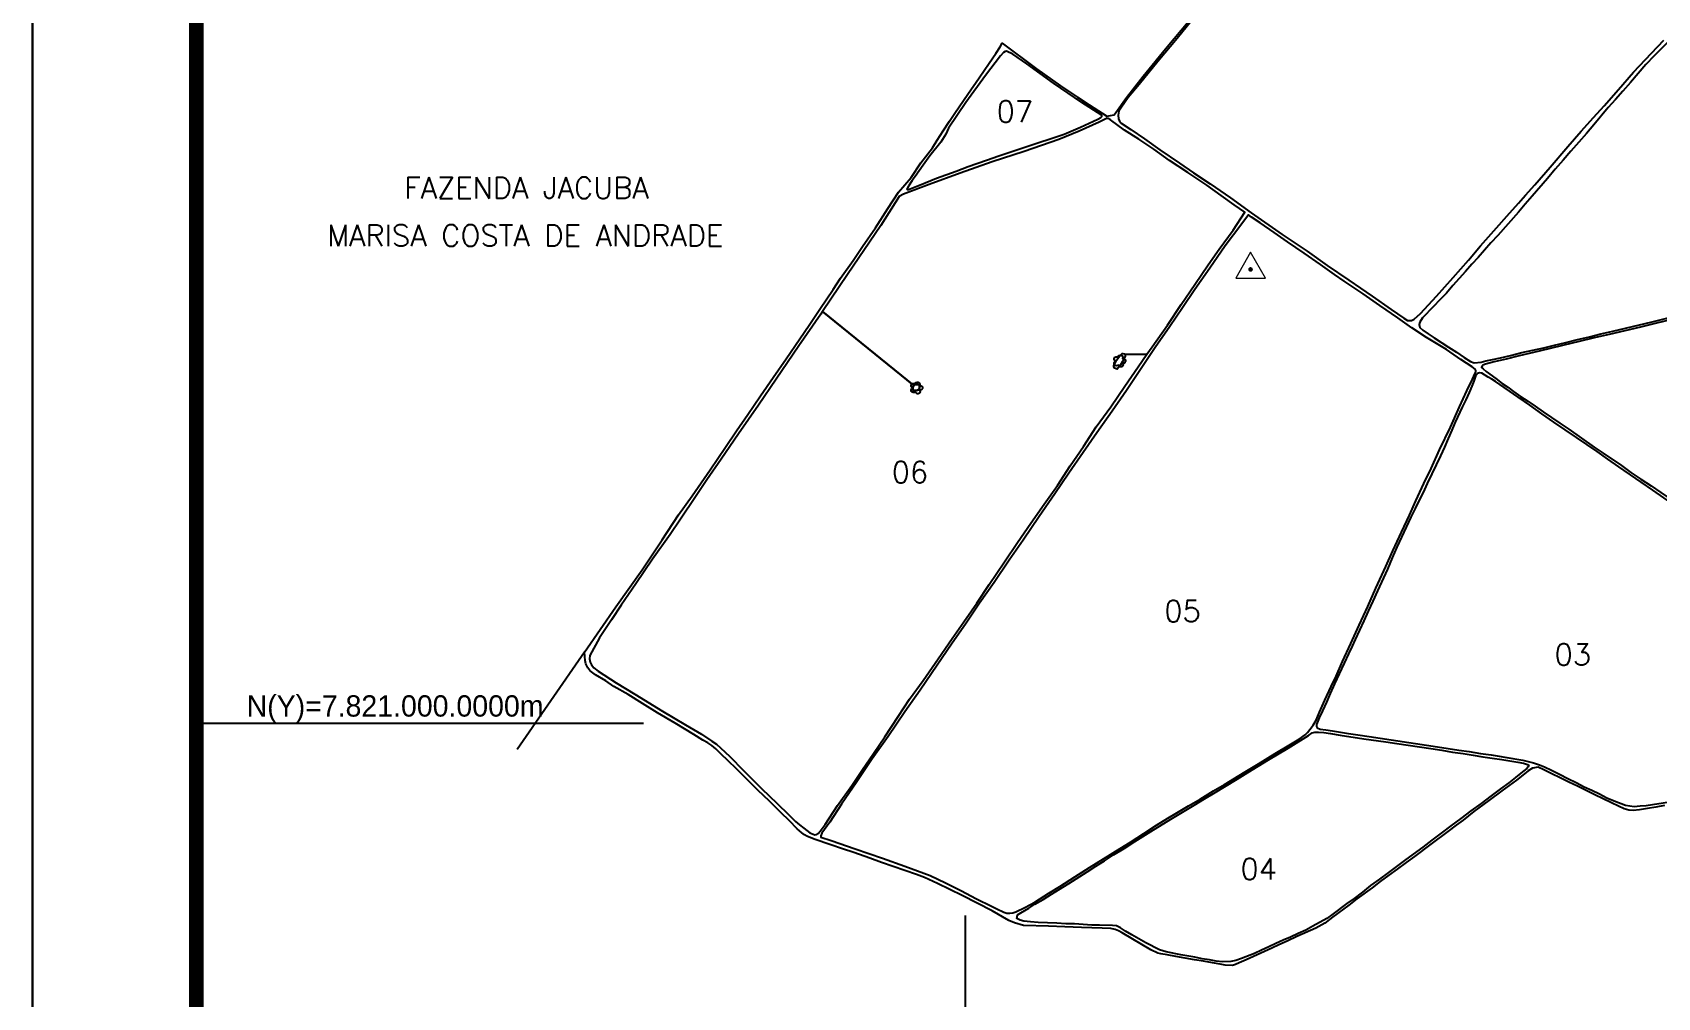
# Model space of a CAD drawing. Extents: x 745861 to 750061, y 7819050 to 7824990.
# Drawn here: x 745861 to 747845, y 7820665 to 7821843 of the extents above; entities that cross this region are included whole.
import ezdxf
from ezdxf.enums import TextEntityAlignment as Align

# ---------------------------------------------------------------- set-up
doc = ezdxf.new("R2010")
doc.units = 0
doc.header["$MEASUREMENT"] = 0
doc.linetypes.add('CONTINUO', pattern=[0])
doc.linetypes.add('LIN0', pattern=[0])
doc.layers.add('0114000966', color=1, linetype='Continuous', lineweight=25)
for name, color, linetype in [('0114000966001', 5, 'Continuous'), ('0114000966002', 5, 'Continuous'), ('0114000966003', 5, 'Continuous'), ('0114000966004', 5, 'Continuous'), ('0114000966005', 5, 'Continuous'), ('0114000966006', 5, 'Continuous'), ('0114000966007', 5, 'Continuous'), ('0114000966009', 5, 'Continuous'), ('_SIMBOLO ARVORE', 118, 'Continuous'), ('ARVORES', 3, 'Continuous'), ('MALHA', 8, 'Continuous'), ('MARGEM', 5, 'Continuous'), ('TEXTO CONFORNTANTES', 7, 'Continuous'), ('TEXTO_NUN_TAL', 7, 'Continuous')]:
    doc.layers.add(name, color=color, linetype=linetype)
doc.styles.add('Simplex', font='simplex.shx')

msp = doc.modelspace()

# ---------------------------------------------------------------- linework, layer by layer
at = {"color": 8}
for p, q in [((746061.2, 7821000), (746606.9, 7821000)), ((747000, 7819718.8), (747000, 7820765.3))]:
    msp.add_line(p, q, dxfattribs=at)
at = {"color": 7, "lineweight": 9, "flags": 128}
msp.add_lwpolyline([(747329.9, 7821543.4), (747366.1, 7821543.4), (747348, 7821574.8)], close=True, dxfattribs=at)
at = {"color": 7, "lineweight": 9, "const_width": 2.83, "flags": 128}
msp.add_lwpolyline([(747346.6, 7821553.9, -1), (747349.4, 7821553.9, -1)], format="xyb", close=True, dxfattribs=at)
at = {"linetype": 'ByBlock'}
msp.add_lwpolyline([(746535, 7821086.9), (746453, 7820968.1)], dxfattribs=at)
at = {"layer": '0114000966'}
msp.add_lwpolyline([(747853.1, 7820899.5), (747842.6, 7820897.5), (747832.4, 7820896.2), (747822.8, 7820894.6), (747815.1, 7820893.7), (747809.8, 7820893.8), (747804.1, 7820895.5), (747797.2, 7820898.7), (747788.4, 7820902.9), (747768.3, 7820912.7), (747747.1, 7820923.2), (747736.4, 7820928), (747726, 7820933.6), (747715.6, 7820938.4), (747706.1, 7820943.2), (747699.2, 7820946.3), (747692, 7820945.3), (747686.8, 7820942), (747680.4, 7820936.7), (747672.6, 7820930.6), (747654.9, 7820917.6), (747638.8, 7820905.7), (747620.7, 7820892.4), (747607.5, 7820881.9), (747598.9, 7820875.6), (747588.7, 7820868), (747568.2, 7820852.7), (747548.2, 7820837.6), (747537.9, 7820830), (747527, 7820822), (747516.9, 7820814.5), (747506.4, 7820806.8), (747496.4, 7820799.3), (747477.7, 7820785.6), (747468.1, 7820778.1), (747448.2, 7820763.3), (747438.5, 7820755.9), (747427.8, 7820750.2), (747404.4, 7820739.7), (747392.8, 7820734.3), (747382.5, 7820729.5), (747373.8, 7820725.7), (747364.9, 7820721.4), (747342.8, 7820711.3), (747334.2, 7820707.6), (747329.5, 7820705.6), (747325.8, 7820704.3), (747316.9, 7820704.8), (747310.9, 7820706), (747301.6, 7820707.6), (747290.5, 7820709.7), (747279.5, 7820711.5), (747268.3, 7820713.5), (747256.9, 7820715.6), (747246.2, 7820717.5), (747238.6, 7820718.8), (747234.7, 7820719.6), (747226.3, 7820723.7), (747204.4, 7820736.7), (747191.2, 7820744.4), (747186.7, 7820746.9), (747182.9, 7820748.4), (747177.4, 7820749.6), (747166.8, 7820750.2), (747141.7, 7820750.9), (747121.3, 7820751.6), (747101.2, 7820752.3), (747070.7, 7820753.2), (747059.9, 7820756.7), (747052.9, 7820759.5), (747032.8, 7820771.1), (746995.9, 7820789.8), (746965.8, 7820804.5), (746950, 7820811.8), (746940.3, 7820815.4), (746925.9, 7820820.3), (746911.7, 7820825.3), (746897.5, 7820830.2), (746883.2, 7820835.6), (746863.8, 7820842.2), (746849.9, 7820846.9), (746835.7, 7820851.8), (746815.3, 7820858.8), (746806.5, 7820862.3), (746803.6, 7820863.8), (746800.3, 7820866.2), (746794.7, 7820871.2), (746785.4, 7820880.9), (746774.8, 7820891.1), (746760.5, 7820905.2), (746747.1, 7820917.9), (746730.6, 7820934.3), (746720.4, 7820944.3), (746710.5, 7820954.1), (746701.6, 7820962.8), (746695.4, 7820968.8), (746690.5, 7820972.8), (746685.4, 7820976.1), (746679.4, 7820979.6), (746668.6, 7820986.2), (746645.7, 7821000.1), (746624.3, 7821012.7), (746605.9, 7821024.1), (746588.2, 7821035), (746570.9, 7821045.1), (746561, 7821051.7), (746548.6, 7821059.2), (746543.4, 7821062.9), (746541.4, 7821064.6), (746539.2, 7821067.9), (746536.8, 7821072.6), (746535.9, 7821076.7), (746535.4, 7821081.5), (746535, 7821086.9), (746573.2, 7821142), (746605.5, 7821187.4), (746629.7, 7821224.1), (746649.7, 7821254.5), (746666.5, 7821277.6), (746688.4, 7821309.4), (746707, 7821337.1), (746720.6, 7821357), (746734.3, 7821376.7), (746750, 7821399.8), (746765.1, 7821421.9), (746781, 7821444.9), (746797.9, 7821469), (746809.1, 7821485.9), (746822.1, 7821505.2), (746838.7, 7821529.6), (746847.4, 7821543.2), (746863, 7821564.9), (746874.3, 7821581.9), (746890.1, 7821604.8), (746905.3, 7821628.4), (746918.4, 7821648), (746933.7, 7821666.1), (746945.6, 7821683.9), (746959.6, 7821702.2), (746965.6, 7821711.5), (746972.9, 7821722.9), (746980.6, 7821735), (746987, 7821744.7), (747002.9, 7821767.8), (747016.6, 7821787.8), (747028.8, 7821805.7), (747036.9, 7821817.4), (747042.5, 7821825.7), (747044.8, 7821829.9), (747086.9, 7821798.7), (747116.2, 7821777.9), (747136.7, 7821764), (747150.9, 7821754.9), (747172.7, 7821740.9), (747181.5, 7821742.4), (747196.5, 7821763.8), (747217, 7821789.6), (747244.2, 7821823.2), (747273.7, 7821858.5)], dxfattribs=at)
at = {"layer": '0114000966001', "linetype": 'CONTINUO', "flags": 128}
msp.add_lwpolyline([(747564.8, 7821475.3), (747572.1, 7821470.5), (747589.5, 7821459), (747599.4, 7821452.8), (747608.9, 7821446.3), (747616.5, 7821441.7), (747621, 7821439.8), (747629.3, 7821440.9), (747635.2, 7821442.2), (747643.5, 7821443.8), (747653.1, 7821445.9), (747665.2, 7821448.9), (747679, 7821452.6), (747692.7, 7821455.3), (747705.9, 7821458.3), (747718.9, 7821461.5), (747732.7, 7821464.9), (747746.9, 7821468.2), (747761.6, 7821471.7), (747775.5, 7821475.3), (747790.1, 7821478.7), (747805.6, 7821482.4), (747838.3, 7821489.9), (747870.9, 7821498.1), (747886.1, 7821501.4), (747901.8, 7821505.1), (747917.7, 7821509.3), (747934.9, 7821513.1), (747952.7, 7821517.2), (747970, 7821521.5), (747988.8, 7821526), (748007.3, 7821530.4), (748043, 7821538.8), (748060.3, 7821542.9), (748077.4, 7821546.9), (748094.5, 7821551.1), (748111.3, 7821554.9), (748128.4, 7821559.4), (748145.8, 7821563.2), (748163.4, 7821567.8), (748181.8, 7821572), (748218.7, 7821580.7), (748256.1, 7821589.4), (748314.3, 7821603.1), (748370.1, 7821616.1), (748405, 7821624.7), (748422.8, 7821628.9), (748441.2, 7821633.3), (748459.9, 7821637.8), (748478.4, 7821642.2), (748496.4, 7821646.8), (748513.3, 7821650.8), (748529.9, 7821654.5), (748556.1, 7821660.9), (748565.7, 7821663.2), (748577.2, 7821665.7), (748584, 7821669.2), (748585.7, 7821672.8), (748585.8, 7821677.8), (748583.7, 7821684.9), (748578.7, 7821691.6), (748571.1, 7821699.3), (748561.7, 7821707.7), (748551.4, 7821716), (748529.6, 7821732.9), (748519.4, 7821740.7), (748509.5, 7821749.3), (748500.1, 7821757.9), (748490.8, 7821766.7), (748481.1, 7821774.7), (748470.7, 7821783.1), (748461.1, 7821791.7), (748451.4, 7821800.2), (748441.5, 7821808.6), (748432.7, 7821816.3), (748424.3, 7821823.8), (748414.5, 7821830.3), (748403.9, 7821836.3), (748391.6, 7821841.4), (748377.9, 7821847.3), (748364.3, 7821853.7), (748350.7, 7821860), (748338, 7821866.2), (748327.9, 7821872.1), (748318.9, 7821877.1), (748310.3, 7821882.4), (748292, 7821896.3), (748282.9, 7821904.5), (748274, 7821912.9), (748265.5, 7821921.6), (748256.6, 7821930), (748247.7, 7821938.2), (748238.3, 7821946.1), (748229.2, 7821953.6), (748219.8, 7821960.3), (748213.3, 7821964.6), (748207.8, 7821966.1), (748198.3, 7821966.7), (748182.5, 7821964.5), (748161.8, 7821963), (748151.3, 7821962.5), (748129.3, 7821961), (748117.4, 7821960.4), (748106.3, 7821959.4), (748095.8, 7821958.2), (748073.6, 7821955.2), (748049.6, 7821950.9), (748037.8, 7821948.1), (748025.9, 7821944.8), (748014.8, 7821941.2), (748003.4, 7821936.9), (747991.9, 7821931.9), (747969, 7821919.8), (747948, 7821906.7), (747938.2, 7821900.1), (747928.1, 7821892.8), (747919, 7821885.6), (747910.5, 7821878.5), (747901.1, 7821870.5), (747890.9, 7821861.9), (747861.2, 7821835), (747851.1, 7821825.1), (747840.7, 7821814.7), (747830.6, 7821804), (747811.8, 7821782.2), (747802.6, 7821771.5), (747793.5, 7821761.3), (747784.5, 7821751.3), (747767.2, 7821730.5), (747758.1, 7821719.8), (747748.8, 7821709.1), (747739.1, 7821698.2), (747729.6, 7821687.3), (747719.8, 7821676.3), (747710.5, 7821664.7), (747691.7, 7821643.4), (747683.3, 7821633.5), (747675, 7821623.6), (747649.7, 7821595.1), (747641.4, 7821586.3), (747633.5, 7821577.5), (747625.7, 7821568.6), (747618.2, 7821560.3), (747610.3, 7821551.2), (747602.7, 7821542.8), (747594.9, 7821534.3), (747587.1, 7821525.1), (747579.2, 7821516.9), (747571.4, 7821508.8), (747558, 7821494.7), (747554.7, 7821489.6), (747553.8, 7821486.5), (747554.7, 7821482.9), (747558.2, 7821479.7)], close=True, dxfattribs=at)
at = {"layer": '0114000966002', "linetype": 'CONTINUO', "flags": 128}
msp.add_lwpolyline([(747647.5, 7821420.6), (747655.2, 7821414.8), (747661.9, 7821410.4), (747668.9, 7821405.1), (747677.5, 7821398.8), (747686.3, 7821393.3), (747695.5, 7821387), (747705.1, 7821380.3), (747715.5, 7821373.2), (747725.6, 7821366.2), (747736.3, 7821358.8), (747767.4, 7821337), (747778.5, 7821329.6), (747800.9, 7821314.6), (747812.2, 7821306.2), (747824.4, 7821297.8), (747837, 7821289.6), (747848.7, 7821281.8), (747860.1, 7821273.8), (747870.9, 7821265.9), (747894.9, 7821249.4), (747917.6, 7821234.1), (747929.9, 7821225.4), (747952.7, 7821209.7), (747963.8, 7821201.9), (747975, 7821194.3), (748017.5, 7821165), (748038.3, 7821150.8), (748048.6, 7821144.1), (748059.2, 7821137.8), (748068.6, 7821132.6), (748076.7, 7821129.4), (748084.4, 7821127.5), (748092.3, 7821126.6), (748099.2, 7821126.6), (748107.9, 7821129.3), (748112.1, 7821131.9), (748118.7, 7821137.4), (748131.4, 7821151.1), (748139, 7821159.5), (748147.5, 7821168.7), (748155.8, 7821178.2), (748171.1, 7821196), (748178.7, 7821205.3), (748195.4, 7821226), (748203.6, 7821235.8), (748210.4, 7821243.9), (748215.9, 7821249.3), (748220.1, 7821253.6), (748223.6, 7821257.4), (748230.4, 7821263.8), (748235.7, 7821269), (748242.1, 7821275.7), (748245.6, 7821279.6), (748249.7, 7821283.9), (748257.4, 7821292.3), (748274.7, 7821311.1), (748283.5, 7821321.1), (748292.5, 7821331.3), (748301.4, 7821341.9), (748310.4, 7821352.2), (748320.1, 7821362.7), (748329.7, 7821374.2), (748348.4, 7821395.4), (748357.7, 7821405.6), (748366.3, 7821416.2), (748382.1, 7821435.1), (748391, 7821444.8), (748399.5, 7821454.6), (748419.4, 7821477.3), (748438.9, 7821500.9), (748448.9, 7821512.2), (748470.7, 7821535.7), (748481.5, 7821547.1), (748492, 7821558.7), (748501.7, 7821569.7), (748511.6, 7821581.7), (748521.8, 7821593.1), (748531.9, 7821604.6), (748541, 7821615), (748550.6, 7821625.6), (748559.9, 7821635.9), (748568, 7821645.1), (748573.5, 7821651.5), (748576.5, 7821655.1), (748577.1, 7821657.4), (748576, 7821659.8), (748572.5, 7821661), (748566.5, 7821660), (748558.3, 7821658.3), (748548.4, 7821656.3), (748536.9, 7821652.7), (748523.5, 7821649.8), (748509.5, 7821646.1), (748495.4, 7821643.3), (748481.4, 7821639.8), (748466.7, 7821636.3), (748451.4, 7821632.5), (748435.6, 7821628.8), (748419.9, 7821625.1), (748404.2, 7821621.4), (748388.7, 7821618.2), (748373.7, 7821614.3), (748357.4, 7821610.5), (748341.2, 7821606.3), (748324.5, 7821602.3), (748291.7, 7821594.6), (748274.8, 7821590.7), (748238.2, 7821582), (748218.5, 7821577.4), (748198.2, 7821572.5), (748177.5, 7821567.1), (748156.8, 7821562.5), (748136.4, 7821557.6), (748096.6, 7821548.4), (748077.7, 7821543.8), (748040.2, 7821534.9), (748002.8, 7821526), (747964, 7821516.9), (747946.2, 7821512.5), (747933.1, 7821509.4), (747911.2, 7821504.7), (747896.2, 7821501), (747879.9, 7821497), (747862.1, 7821492.6), (747843.4, 7821488.3), (747823.9, 7821483.5), (747804.8, 7821479), (747785.8, 7821474.6), (747767.4, 7821470.3), (747749.2, 7821465.8), (747730.5, 7821461.4), (747711.9, 7821456.8), (747693.4, 7821452.6), (747676, 7821448.4), (747660.1, 7821444.5), (747645.4, 7821441.1), (747634.6, 7821438.4), (747631.5, 7821436.9), (747630.7, 7821436.2), (747629.8, 7821434.4), (747632, 7821432.5), (747635.4, 7821429.4)], close=True, dxfattribs=at)
at = {"layer": '0114000966003', "linetype": 'CONTINUO', "flags": 128}
msp.add_lwpolyline([(747893.4, 7820909.6), (747905.7, 7820911.8), (747915.5, 7820914.5), (747921.6, 7820916.8), (747927.5, 7820920), (747933, 7820924.6), (747937.8, 7820930.1), (747949.2, 7820942.2), (747955.8, 7820949.6), (747962.4, 7820957.5), (747970, 7820965.9), (747977.7, 7820974.5), (747985.2, 7820983.1), (747992.7, 7820991.9), (748000.3, 7821000.5), (748007.5, 7821008.8), (748014.3, 7821016.6), (748022, 7821025.4), (748029.3, 7821033.9), (748037.2, 7821042.8), (748045.7, 7821052.3), (748053.5, 7821061.4), (748062.1, 7821070.7), (748070.8, 7821081), (748078.8, 7821090.6), (748085.8, 7821099.4), (748091.2, 7821106.1), (748095.4, 7821110.9), (748097.9, 7821113.9), (748097.9, 7821118), (748096, 7821118.8), (748091.7, 7821120.5), (748084.8, 7821122.7), (748078.1, 7821124.8), (748071.5, 7821127.6), (748064.3, 7821131.3), (748056.6, 7821135.6), (748046.4, 7821141.8), (748035.8, 7821148.8), (748014, 7821163.7), (748002, 7821171.9), (747977.4, 7821188.5), (747965.7, 7821196.4), (747943.5, 7821212), (747932, 7821220.3), (747921.1, 7821227.8), (747910.3, 7821235.6), (747888.4, 7821250.3), (747876.9, 7821258.4), (747865, 7821266.7), (747852.6, 7821275.2), (747839.2, 7821284.4), (747824.8, 7821294.2), (747797.6, 7821313.1), (747784.3, 7821322.4), (747771.2, 7821331.5), (747745.9, 7821348.9), (747718.1, 7821367.6), (747703.6, 7821377.8), (747688.8, 7821388.1), (747674.8, 7821398.1), (747647.1, 7821417.1), (747642.6, 7821419.9), (747638, 7821422.6), (747630.2, 7821427.3), (747627.6, 7821427.8), (747625.1, 7821426.8), (747622.7, 7821423.5), (747620.4, 7821417.5), (747617.9, 7821411.6), (747614.9, 7821403.7), (747610.7, 7821394.8), (747606.4, 7821385.7), (747597.9, 7821367.5), (747593.6, 7821357.6), (747589.4, 7821347.6), (747584.7, 7821337), (747579.9, 7821326.5), (747574.6, 7821315.6), (747569.2, 7821304.4), (747563.6, 7821292.7), (747558.8, 7821281.7), (747553.8, 7821272.3), (747549.1, 7821262.3), (747543.8, 7821251.4), (747537.8, 7821239.2), (747532.3, 7821227), (747526.7, 7821214.8), (747520.9, 7821202), (747515, 7821188.3), (747502.8, 7821161.7), (747497.3, 7821149), (747491.7, 7821136.8), (747486.1, 7821125), (747475.8, 7821102.3), (747471.9, 7821094.1), (747467.6, 7821084.8), (747462.3, 7821073.2), (747456.3, 7821060.4), (747450.5, 7821048.1), (747445.2, 7821036.4), (747440.6, 7821025.6), (747435.9, 7821015.3), (747431.8, 7821006.7), (747428.3, 7820998.5), (747428.3, 7820996.2), (747429.4, 7820994.3), (747433.1, 7820993), (747440, 7820991.9), (747448.1, 7820990.9), (747457.6, 7820989.1), (747467.5, 7820987.7), (747478.8, 7820986.1), (747492.6, 7820983.9), (747506.4, 7820981.7), (747562.6, 7820973.5), (747576.3, 7820971.2), (747602.4, 7820967.1), (747614.9, 7820965.4), (747628.5, 7820963.2), (747641.8, 7820961.5), (747668.2, 7820957.1), (747680.3, 7820955.1), (747693.5, 7820951.7), (747700.8, 7820949.4), (747706.9, 7820947), (747715.2, 7820942.7), (747725.1, 7820937.8), (747735.2, 7820932.6), (747745.3, 7820927.7), (747755.1, 7820922.6), (747764.6, 7820918.3), (747773.8, 7820914), (747782.7, 7820909.1), (747791.9, 7820905.4), (747805.6, 7820900.3), (747816.4, 7820898.3), (747823.5, 7820899.1), (747830.7, 7820899.8), (747859.3, 7820904.1), (747870.3, 7820906), (747880.9, 7820907.5)], close=True, dxfattribs=at)
at = {"layer": '0114000966004', "linetype": 'CONTINUO', "flags": 128}
msp.add_lwpolyline([(747159.1, 7820825.6), (747169.6, 7820832), (747180.9, 7820839.3), (747193.6, 7820847.3), (747206.6, 7820855.6), (747229.6, 7820869.8), (747252.6, 7820884.2), (747279.1, 7820899.9), (747291.8, 7820907.7), (747304.8, 7820915.6), (747318.2, 7820923.9), (747331.7, 7820932), (747344.7, 7820939.8), (747370.1, 7820955.3), (747393.8, 7820969.5), (747403.8, 7820975.9), (747412.3, 7820981), (747418.8, 7820985.1), (747423.4, 7820988.2), (747426.6, 7820989.2), (747430.8, 7820989.2), (747437.3, 7820988.6), (747445.6, 7820987.4), (747457.5, 7820985.5), (747486.4, 7820981), (747513.2, 7820977.3), (747526.7, 7820975.4), (747554.1, 7820971.3), (747567.9, 7820969.4), (747581.6, 7820967.3), (747594.6, 7820964.9), (747607.7, 7820963.1), (747619.8, 7820961.2), (747631.5, 7820959.2), (747643.1, 7820957.5), (747654.7, 7820955.9), (747674.3, 7820952.5), (747681.2, 7820951.2), (747685.9, 7820949.8), (747687.8, 7820948.5), (747686.8, 7820946.9), (747685.1, 7820944.9), (747681.7, 7820942.2), (747678, 7820939), (747671.4, 7820933.9), (747663.1, 7820927.5), (747653.2, 7820919.9), (747641.8, 7820911.4), (747629.5, 7820902.3), (747616.8, 7820893), (747604.8, 7820884), (747592.4, 7820874.7), (747580.7, 7820865.9), (747569.4, 7820857.5), (747558.3, 7820848.9), (747537.5, 7820833.7), (747516.3, 7820818), (747505.4, 7820810), (747494.6, 7820802), (747484.5, 7820794.1), (747474.5, 7820786.4), (747465.6, 7820780.1), (747448.7, 7820767.6), (747441.2, 7820761.9), (747424.1, 7820752.3), (747415.5, 7820747.6), (747406.3, 7820743.4), (747396.9, 7820739.2), (747387.8, 7820735.4), (747378.9, 7820731.2), (747370.3, 7820727.2), (747361.4, 7820723.2), (747353, 7820719.2), (747337.1, 7820712.8), (747330.1, 7820710.7), (747323.9, 7820709.3), (747313.8, 7820708.9), (747306.2, 7820709.6), (747297.7, 7820711.2), (747288.8, 7820712.7), (747280.1, 7820714.5), (747262.8, 7820717.6), (747245.2, 7820721.3), (747236.9, 7820723.7), (747220.3, 7820732.3), (747211.5, 7820736.9), (747202.9, 7820742), (747195.2, 7820746.5), (747189.1, 7820750.3), (747184.4, 7820752.7), (747179.6, 7820753.1), (747163.8, 7820753.5), (747154.1, 7820753.7), (747133.3, 7820755.1), (747122.4, 7820755.2), (747111.6, 7820756), (747100.3, 7820756.6), (747088.9, 7820756.9), (747079.4, 7820757.8), (747071.4, 7820758.6), (747066.7, 7820759.8), (747062.6, 7820761.9), (747063.5, 7820766.2), (747067.5, 7820768.8), (747077.4, 7820774.6), (747084.7, 7820779.1), (747094.7, 7820785), (747105.2, 7820791.6), (747115.5, 7820797.9), (747126, 7820804.4), (747148.5, 7820818.8)], close=True, dxfattribs=at)
at = {"layer": '0114000966005', "linetype": 'ByBlock'}
msp.add_lwpolyline([(747559.6, 7821292.7), (747568.3, 7821310.9), (747578.8, 7821333.7), (747592.2, 7821361.3), (747603.1, 7821386.1), (747611.8, 7821405.8), (747618.8, 7821420), (747622.1, 7821427.2), (747622.9, 7821429.1), (747622.9, 7821430.4), (747622, 7821432.1), (747618.4, 7821435.1), (747604.8, 7821444), (747587.2, 7821456.2), (747562.8, 7821470.8), (747545, 7821482.7), (747527.8, 7821494.9), (747505.8, 7821509.7), (747485.4, 7821524.2), (747462.4, 7821539.7), (747450.4, 7821547.6), (747433.4, 7821559.9), (747413.4, 7821573.7), (747393.3, 7821587.4), (747376.9, 7821598.9), (747359.6, 7821610.6), (747349.3, 7821617.7), (747345.3, 7821620.5), (747336, 7821608.1), (747317.2, 7821582.5), (747298.4, 7821555.4), (747280.1, 7821529.2), (747264.9, 7821507), (747249.5, 7821484.4), (747231.6, 7821458.6), (747214.6, 7821433), (747196.7, 7821406.3), (747178.9, 7821380.8), (747160.4, 7821354.4), (747143.7, 7821330.4), (747126.2, 7821305.4), (747109.3, 7821280.2), (747089.9, 7821252.2), (747070.5, 7821223.7), (747053.2, 7821198.9), (747035.1, 7821172), (747017, 7821146.5), (747000.8, 7821122.4), (746983, 7821096.5), (746965.5, 7821071.1), (746944.6, 7821040.6), (746926.1, 7821014), (746905.5, 7820984), (746886.2, 7820956.6), (746867.6, 7820928.6), (746848.9, 7820901.4), (746834.5, 7820879.4), (746824.9, 7820865.9), (746823.3, 7820862.6), (746823.5, 7820861.1), (746836, 7820856.8), (746865.5, 7820846.9), (746898.7, 7820835.5), (746926.2, 7820825.5), (746957, 7820814.1), (746975.7, 7820805.4), (746995, 7820795.6), (747012.8, 7820786.4), (747032.5, 7820776.3), (747038.5, 7820773.4), (747046.9, 7820769.5), (747050.7, 7820768.5), (747054.1, 7820768.4), (747057.7, 7820768.7), (747061.6, 7820770), (747072.3, 7820775.1), (747084.8, 7820781.9), (747101.7, 7820792.8), (747115.4, 7820801), (747133.6, 7820812.5), (747151.6, 7820824.1), (747168.5, 7820834.8), (747188.7, 7820847.3), (747201.3, 7820855.1), (747217.7, 7820865.6), (747233.3, 7820875.5), (747246.9, 7820884.1), (747258.1, 7820890.9), (747272.4, 7820899.2), (747286.3, 7820907.6), (747302.9, 7820917.7), (747316.2, 7820925.4), (747326.9, 7820932), (747341.4, 7820940.9), (747357.8, 7820950.7), (747378.2, 7820963.1), (747395.3, 7820973.2), (747407.5, 7820980.8), (747414.5, 7820986.1), (747417.4, 7820988.8), (747420.4, 7820992.6), (747424.3, 7820997.7), (747428.2, 7821003.7), (747432.1, 7821013.4), (747438.6, 7821028.1), (747446.3, 7821045), (747452.3, 7821057.6), (747460.4, 7821075.3), (747470.4, 7821097.3), (747480.4, 7821119.9), (747491, 7821142.5), (747500.9, 7821164.8), (747513, 7821191.3), (747521.8, 7821210.3), (747532.3, 7821233.2), (747542.1, 7821254), (747549.9, 7821271.3)], close=True, dxfattribs=at)
at = {"layer": '0114000966006', "linetype": 'ByBlock'}
msp.add_lwpolyline([(747112.3, 7821290.4), (747127.8, 7821314.1), (747144, 7821337.6), (747159.5, 7821361.7), (747177.4, 7821386.4), (747194.5, 7821411.3), (747210.7, 7821435.1), (747221.5, 7821450.5), (747194.9, 7821449.9), (747194.9, 7821448.2), (747193.9, 7821445.1), (747191.7, 7821441.5), (747189, 7821436.6), (747185.3, 7821432.3), (747182, 7821433.2), (747181, 7821435.4), (747181.4, 7821437.6), (747184.8, 7821443.5), (747188.4, 7821448.6), (747191.2, 7821451.3), (747193.9, 7821451), (747194.9, 7821449.9), (747221.5, 7821450.5), (747227.9, 7821459.6), (747246.7, 7821486), (747263.5, 7821511.1), (747279.8, 7821535.3), (747296.2, 7821559.6), (747309.8, 7821578.6), (747326.9, 7821601.7), (747341, 7821623.6), (747328.2, 7821632.7), (747312.2, 7821644.1), (747294.6, 7821656.8), (747271.4, 7821672.1), (747249.2, 7821687), (747229.9, 7821700.6), (747211.7, 7821712.7), (747194.3, 7821724), (747177, 7821736.4), (747174.2, 7821737.9), (747172.1, 7821737.9), (747163.3, 7821733.5), (747139, 7821722.6), (747114, 7821712.3), (747071.5, 7821698), (747032.8, 7821685.3), (746993.5, 7821671.4), (746955.6, 7821657.4), (746924.5, 7821645.6), (746919.2, 7821642.9), (746896.9, 7821607.6), (746856, 7821547.8), (746825.5, 7821502.5), (746937, 7821412.1), (746938.8, 7821413.3), (746942.4, 7821413.6), (746943.8, 7821412.2), (746944.1, 7821408.9), (746942.6, 7821406.9), (746939.1, 7821406), (746935.8, 7821406.6), (746935.5, 7821409.7), (746937, 7821412.1), (746825.5, 7821502.4), (746823.3, 7821499.2), (746796.7, 7821460.8), (746769, 7821420), (746747.2, 7821388.2), (746723.1, 7821353.1), (746702, 7821322.4), (746684.4, 7821297.1), (746670.5, 7821276.5), (746652.2, 7821249.1), (746639.5, 7821230.6), (746618, 7821200.2), (746597.5, 7821170.3), (746579.6, 7821144.1), (746568.1, 7821126.4), (746553.3, 7821104.4), (746541.6, 7821082.9), (746541.1, 7821078.6), (746542.1, 7821074.5), (746543.6, 7821071.2), (746546.3, 7821067.7), (746551.5, 7821063.5), (746573.8, 7821049.2), (746596.6, 7821035.6), (746630.4, 7821014.7), (746658.4, 7820998.2), (746677.9, 7820986.7), (746690.5, 7820978.1), (746696.2, 7820974.5), (746701.2, 7820970.1), (746712.4, 7820959.4), (746729, 7820942.3), (746751.5, 7820920.2), (746769.9, 7820902.4), (746784.3, 7820888.2), (746792.7, 7820880.2), (746797.4, 7820876.2), (746802.6, 7820872), (746810.2, 7820866.5), (746816, 7820863.9), (746817.9, 7820864.3), (746820.7, 7820865.9), (746822.6, 7820868.5), (746828.6, 7820876.6), (746844, 7820899.5), (746861.2, 7820924), (746873.4, 7820942.4), (746887.6, 7820963.3), (746901.5, 7820983.6), (746917.9, 7821008.3), (746931.9, 7821029.4), (746948.4, 7821052.3), (746966.6, 7821078.7), (746983.8, 7821103.5), (746998, 7821123.7), (747013.7, 7821146.6), (747028.9, 7821169.2), (747047.8, 7821196.9), (747063.5, 7821220.6), (747079.7, 7821244.1), (747096, 7821267.5)], close=True, dxfattribs=at)
at = {"layer": '0114000966007', "linetype": 'ByBlock'}
msp.add_lwpolyline([(747141.9, 7821757.7), (747107.3, 7821781.4), (747074.8, 7821804.6), (747057.8, 7821816.7), (747050.1, 7821820.3), (747048.4, 7821819.9), (747046.5, 7821818.7), (747042.8, 7821814.4), (747024.3, 7821790.5), (747000.6, 7821757.5), (746979.2, 7821726.1), (746976.2, 7821718.8), (746970.1, 7821709), (746956.7, 7821692.4), (746948.3, 7821681.2), (746938.5, 7821667.5), (746935, 7821662.5), (746930.4, 7821655.3), (746928.5, 7821651.7), (746928.8, 7821651.3), (746929.1, 7821651.3), (746930.4, 7821651.6), (746943.9, 7821656.9), (746964.7, 7821665.1), (746988.5, 7821673.9), (747003.3, 7821679.4), (747025.5, 7821687.3), (747040.6, 7821692.4), (747065.2, 7821700.8), (747089.6, 7821708.6), (747103.6, 7821713.2), (747120.7, 7821719.1), (747140.4, 7821727.5), (747161.4, 7821737.4), (747165.3, 7821739.4), (747166.3, 7821740.5), (747166.4, 7821741.6), (747165.6, 7821742.5)], close=True, dxfattribs=at)
at = {"layer": '0114000966009', "linetype": 'ByBlock'}
msp.add_lwpolyline([(747275.9, 7821857.3), (747258.3, 7821835.8), (747234.8, 7821807.6), (747212.2, 7821779.6), (747198.8, 7821763.6), (747189.5, 7821750.8), (747187.3, 7821746.9), (747186.5, 7821742.2), (747187, 7821737.6), (747188, 7821734.9), (747190.1, 7821732.5), (747201.7, 7821724.5), (747218.6, 7821713.2), (747237.4, 7821700), (747261.4, 7821683.5), (747278.3, 7821671.7), (747298.7, 7821658.2), (747323.4, 7821641.1), (747348.9, 7821622.9), (747386.5, 7821596.4), (747417.2, 7821576), (747441.5, 7821558.8), (747468, 7821540.9), (747496.4, 7821521.2), (747519.7, 7821505), (747535.1, 7821494.6), (747539.6, 7821491.6), (747542.1, 7821491.4), (747544.6, 7821491.7), (747547.8, 7821493.3), (747555.3, 7821500), (747574.9, 7821521.4), (747595.3, 7821544), (747613.9, 7821565), (747628.6, 7821582.8), (747648.2, 7821604.6), (747661, 7821618.7), (747674.9, 7821634.6), (747683.6, 7821644.4), (747695, 7821657.2), (747713.6, 7821678.6), (747735.3, 7821703.9), (747751.7, 7821722.5), (747766.6, 7821739.3), (747779.7, 7821753.4), (747797.1, 7821773.5), (747815.3, 7821794.8), (747837.3, 7821817.8), (747852.5, 7821833.7)], dxfattribs=at)
at = {"layer": '_SIMBOLO ARVORE', "linetype": 'CONTINUO'}
for points in [[(747186.8, 7821437.6, 0), (747185.5, 7821436.6, 0), (747184, 7821436.4, 0), (747182.8, 7821436.8, 0), (747182, 7821437.6, 0), (747181.7, 7821438.5, 0), (747181.6, 7821439.9, 0), (747182, 7821440.7, 0), (747182.5, 7821441.3, 0), (747183.4, 7821441.9, 0), (747182.8, 7821442.1, 0), (747182.3, 7821442.6, 0), (747181.6, 7821443.7, 0), (747181.5, 7821444.9, 0), (747181.9, 7821446.2, 0), (747182.5, 7821446.7, 0), (747183.4, 7821447.3, 0), (747184.4, 7821447.4, 0), (747185.1, 7821447.3, 0), (747185.8, 7821447, 0), (747186.4, 7821446.4, 0), (747186.6, 7821447.6, 0), (747186.8, 7821448, 0), (747187.3, 7821448.7, 0), (747188.1, 7821448.9, 0), (747188.8, 7821449.3, 0), (747189.6, 7821449.3, 0), (747190.4, 7821449.2, 0), (747191, 7821448.9, 0), (747191.5, 7821448.4, 0), (747191.9, 7821447.6, 0), (747192.1, 7821446.7, 0), (747191.7, 7821445, 0), (747192.8, 7821445.1, 0), (747193.8, 7821444.8, 0), (747194.7, 7821444.1, 0), (747195.2, 7821443.6, 0), (747195.3, 7821441.4, 0), (747194.7, 7821440.4, 0), (747194, 7821439.7, 0), (747192.9, 7821439.4, 0), (747191.9, 7821439.5, 0), (747192.4, 7821437.4, 0), (747192.2, 7821436.5, 0), (747191.6, 7821435.7, 0), (747190.9, 7821435.1, 0), (747190, 7821434.9, 0), (747189, 7821435, 0), (747188.3, 7821435.2, 0), (747187.5, 7821436, 0), (747187, 7821436.7, 0), (747186.8, 7821437.7, 0)], [(746939, 7821404.8, 0), (746937.7, 7821403.8, 0), (746936.2, 7821403.6, 0), (746935, 7821404.1, 0), (746934.2, 7821404.8, 0), (746933.9, 7821405.7, 0), (746933.8, 7821407.1, 0), (746934.2, 7821407.9, 0), (746934.7, 7821408.5, 0), (746935.6, 7821409.2, 0), (746935, 7821409.3, 0), (746934.5, 7821409.8, 0), (746933.8, 7821410.9, 0), (746933.7, 7821412.1, 0), (746934.1, 7821413.4, 0), (746934.7, 7821413.9, 0), (746935.6, 7821414.5, 0), (746936.6, 7821414.6, 0), (746937.3, 7821414.5, 0), (746938, 7821414.2, 0), (746938.6, 7821413.6, 0), (746938.8, 7821414.8, 0), (746939, 7821415.2, 0), (746939.5, 7821415.9, 0), (746940.3, 7821416.1, 0), (746941, 7821416.5, 0), (746941.8, 7821416.5, 0), (746942.6, 7821416.4, 0), (746943.2, 7821416.1, 0), (746943.7, 7821415.6, 0), (746944.1, 7821414.8, 0), (746944.3, 7821413.9, 0), (746943.9, 7821412.3, 0), (746945, 7821412.3, 0), (746946, 7821412, 0), (746946.9, 7821411.3, 0), (746947.4, 7821410.8, 0), (746947.5, 7821408.6, 0), (746946.9, 7821407.6, 0), (746946.2, 7821406.9, 0), (746945.1, 7821406.6, 0), (746944.1, 7821406.7, 0), (746944.6, 7821404.6, 0), (746944.4, 7821403.7, 0), (746943.8, 7821402.9, 0), (746943.1, 7821402.4, 0), (746942.2, 7821402.1, 0), (746941.2, 7821402.2, 0), (746940.5, 7821402.4, 0), (746939.7, 7821403.2, 0), (746939.2, 7821403.9, 0), (746939, 7821405, 0)]]:
    msp.add_polyline3d(points, dxfattribs=at)
at = {"layer": 'ARVORES', "linetype": 'ByBlock'}
for points in [[(747181.6, 7821438), (747184.8, 7821443.5), (747187.4, 7821447.2), (747188.4, 7821448.6), (747189.1, 7821449.4), (747190.8, 7821450.9), (747191.2, 7821451.3), (747192.2, 7821451.2), (747193.9, 7821451), (747194.9, 7821449.9), (747194.9, 7821448.2), (747193.9, 7821445.1), (747191.7, 7821441.5), (747190, 7821438.4), (747189, 7821436.6), (747188.3, 7821435.7), (747186.6, 7821433.8), (747185.3, 7821432.3), (747184.4, 7821432.6), (747183, 7821432.9), (747182, 7821433.2), (747181.6, 7821434), (747181, 7821435.4), (747181.3, 7821437.1), (747181.4, 7821437.6)], [(746937, 7821412.1), (746935.8, 7821410.1), (746935.5, 7821409.7), (746935.6, 7821408.5), (746935.7, 7821407.2), (746935.8, 7821406.6), (746936.6, 7821406.4), (746939.1, 7821406), (746941.5, 7821406.6), (746942.6, 7821406.9), (746943.1, 7821407.6), (746943.8, 7821408.5), (746944.1, 7821408.9), (746944, 7821410.4), (746943.8, 7821411.6), (746943.8, 7821412.2), (746943.5, 7821412.4), (746942.8, 7821413.2), (746942.4, 7821413.6), (746941.7, 7821413.6), (746939.9, 7821413.4), (746938.8, 7821413.3), (746938, 7821412.7)]]:
    msp.add_lwpolyline(points, close=True, dxfattribs=at)
at = {"layer": 'MARGEM', "color": 174, "linetype": 'LIN0'}
msp.add_line((745861.2, 7819050), (745861.2, 7824990), dxfattribs=at)
at = {"layer": 'MARGEM', "color": 174, "linetype": 'LIN0', "flags": 128}
msp.add_lwpolyline([(750061.2, 7819050), (750061.2, 7824990), (745861.2, 7824990), (745861.2, 7819050)], close=True, dxfattribs=at)
at = {"layer": 'MARGEM', "color": 174, "linetype": 'LIN0', "const_width": 18.2, "flags": 128}
msp.add_lwpolyline([(749861.2, 7819718.8), (749861.2, 7824790), (746061.2, 7824790), (746061.2, 7819718.8)], close=True, dxfattribs=at)

# ---------------------------------------------------------------- texts
at = {"layer": 'MALHA'}
msp.add_text('N(Y)=7.821.000.0000m', height=26, dxfattribs=at).set_placement((746485, 7821021.2), align=Align.MIDDLE_RIGHT)
at = {"layer": 'TEXTO CONFORNTANTES', "linetype": 'ByBlock', "style": 'Simplex'}
for s, p in [('FAZENDA JACUBA', (746314.9, 7821640.6)), ('MARISA COSTA DE ANDRADE', (746220.8, 7821582.2))]:
    msp.add_text(s, height=26, dxfattribs=at).set_placement(p)
at = {"layer": 'TEXTO_NUN_TAL', "linetype": 'Continuous', "style": 'Simplex'}
for s, p in [('07', (747038.1, 7821733.6)), ('06', (746910, 7821293.4)), ('05', (747242.7, 7821124)), ('03', (747719.1, 7821070.9)), ('04', (747335.7, 7820809.2))]:
    msp.add_text(s, height=26, dxfattribs=at).set_placement(p)

doc.saveas('drawing.dxf')
